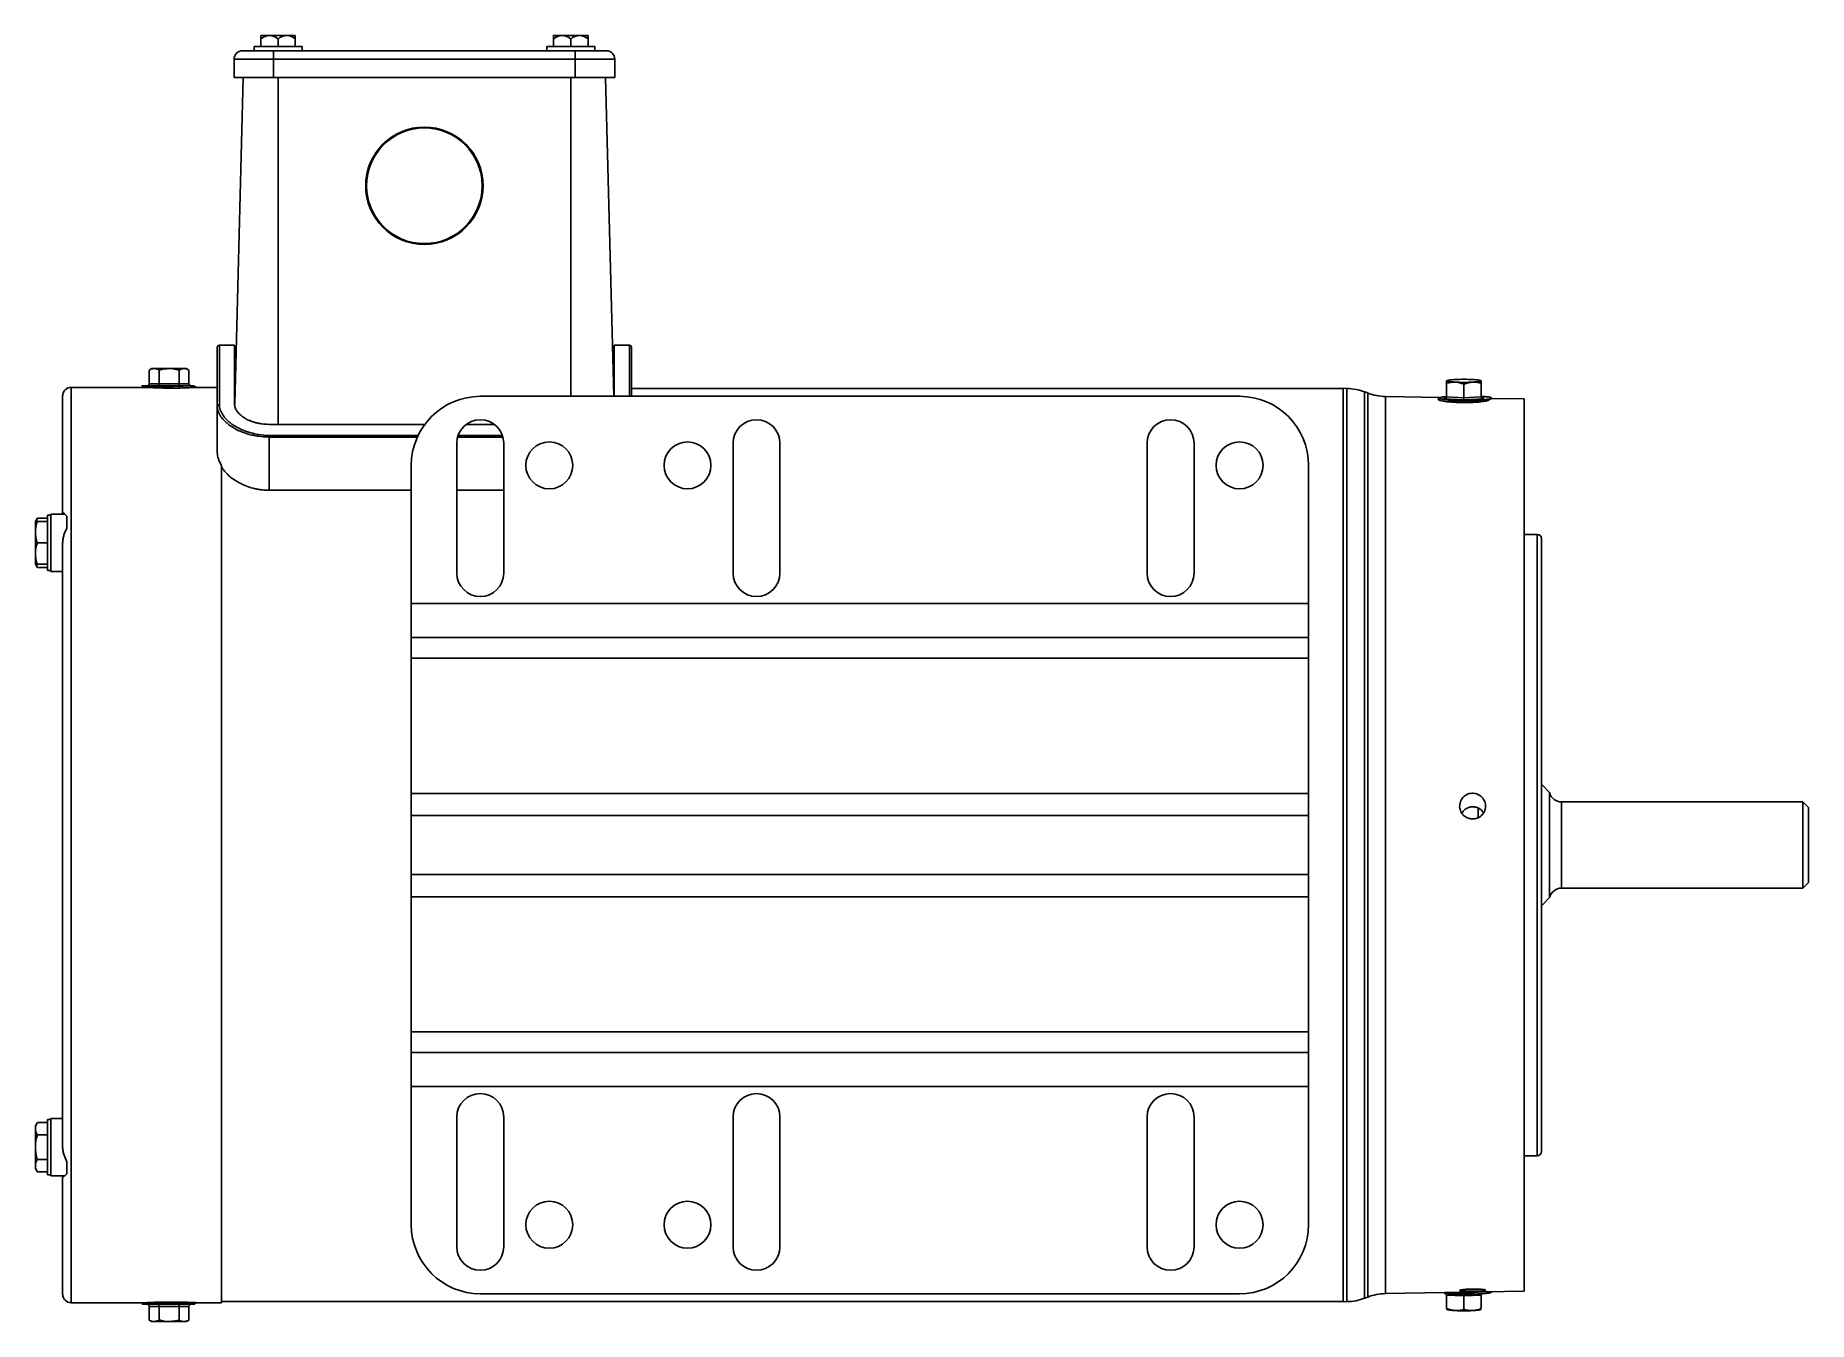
# Paper-space layout '_Bottom' of a CAD drawing. Header units: inches. Extents: x -5.4 to 7.4, y -3.5 to 5.9.
import ezdxf

# ---------------------------------------------------------------- set-up
doc = ezdxf.new("R2010")
doc.units = ezdxf.units.IN
doc.header["$MEASUREMENT"] = 0

psp = doc.layouts.new('_Bottom')

# ---------------------------------------------------------------- linework, layer by layer
at = {"color": 7, "linetype": 'Continuous', "lineweight": 25}
for p, q in [((-3.826, 5.784), (-3.826, 5.753)), ((-3.479, 5.784), (-3.826, 5.784)), ((-3.777, 5.863), (-3.777, 5.784)), ((-3.777, 5.863), (-3.528, 5.863)), ((-3.652, 5.837), (-3.652, 5.784)), ((-3.528, 5.863), (-3.528, 5.784)), ((-3.479, 5.753), (-3.479, 5.784)), ((-1.707, 5.784), (-1.707, 5.753)), ((-1.359, 5.784), (-1.707, 5.784)), ((-1.658, 5.863), (-1.658, 5.784)), ((-1.658, 5.863), (-1.407, 5.863)), ((-1.533, 5.837), (-1.533, 5.784)), ((-1.407, 5.863), (-1.407, 5.784)), ((-1.359, 5.753), (-1.359, 5.784)), ((-3.971, 5.56), (-3.971, 5.693)), ((-1.214, 5.693), (-3.971, 5.693)), ((-3.911, 5.753), (-1.274, 5.753)), ((-3.685, 5.56), (-3.685, 5.753)), ((-1.5, 5.56), (-1.5, 5.753)), ((-1.214, 5.56), (-1.214, 5.693)), ((-3.971, 5.56), (-1.214, 5.56)), ((-3.967, 3.192), (-3.905, 5.56)), ((-1.22, 3.25), (-1.28, 5.56)), ((-4.093, 2.843), (-4.093, 3.605)), ((-3.968, 3.62), (-4.078, 3.62)), ((-3.968, 3.62), (-3.968, 3.193)), ((-1.108, 3.62), (-1.218, 3.62)), ((-1.218, 3.62), (-1.218, 3.25)), ((-1.093, 3.605), (-1.093, 3.25)), ((-4.567, 3.451), (-4.587, 3.44)), ((-4.587, 3.44), (-4.587, 3.341)), ((-4.587, 3.341), (-4.298, 3.341)), ((-4.515, 3.44), (-4.515, 3.341)), ((-4.37, 3.44), (-4.37, 3.341)), ((-4.298, 3.44), (-4.318, 3.451)), ((-4.298, 3.44), (-4.298, 3.341)), ((4.815, 3.364), (4.812, 3.362)), ((4.812, 3.362), (4.815, 3.364)), ((4.812, 3.345), (4.812, 3.246)), ((5.063, 3.362), (5.06, 3.364)), ((5.06, 3.364), (5.062, 3.362)), ((5.062, 3.246), (5.062, 3.345)), ((-5.213, 2.397), (-5.213, 3.255)), ((-4.618, 3.315), (-5.152, 3.315)), ((-4.371, 3.323), (-4.369, 3.326)), ((-4.362, 3.31), (-4.371, 3.323)), ((-4.246, 3.316), (-4.265, 3.327)), ((-4.093, 3.315), (-4.247, 3.315)), ((-2.188, 3.25), (3.312, 3.25)), ((4.062, 3.306), (-1.093, 3.306)), ((4.09, 3.307), (4.062, 3.308)), ((4.062, 3.308), (4.062, -3.308)), ((4.241, 3.274), (4.218, 3.282)), ((4.768, 3.242), (4.369, 3.249)), ((4.767, 3.24), (4.754, 3.233)), ((4.807, 3.248), (4.794, 3.247)), ((4.797, 3.245), (4.797, 3.231)), ((4.797, 3.231), (4.937, 3.224)), ((4.812, 3.246), (4.937, 3.24)), ((4.937, 3.338), (4.937, 3.24)), ((4.937, 3.24), (5.062, 3.246)), ((4.937, 3.224), (5.078, 3.231)), ((5.078, 3.231), (5.078, 3.245)), ((5.373, 3.231), (5.138, 3.235)), ((5.373, 3.231), (5.373, -3.231)), ((-3.718, 2.967), (-3.718, 2.57)), ((-2.59, 3.047), (-3.718, 3.047)), ((-2.086, 3.047), (-2.289, 3.047)), ((-2.357, 1.97), (-2.357, 2.91)), ((-2.018, 2.91), (-2.018, 1.97)), ((-0.357, 1.97), (-0.357, 2.91)), ((-0.017, 2.91), (-0.017, 1.97)), ((2.643, 1.97), (2.643, 2.91)), ((2.982, 2.91), (2.982, 1.97)), ((-4.063, 2.749), (-4.063, -3.315)), ((-2.688, -2.75), (-2.688, 2.75)), ((3.812, -2.75), (3.812, 2.75)), ((-3.718, 2.57), (-2.688, 2.57)), ((-2.357, 2.57), (-2.018, 2.57)), ((-5.396, 2.367), (-5.41, 2.343)), ((-5.41, 2.343), (-5.41, 2.034)), ((-5.396, 2.367), (-5.404, 2.343)), ((-5.323, 2.367), (-5.396, 2.367)), ((-5.323, 2.343), (-5.396, 2.343)), ((-5.298, 2.388), (-5.323, 2.388)), ((-5.323, 2.388), (-5.323, 1.989)), ((-5.199, 2.397), (-5.298, 2.397)), ((-5.298, 1.98), (-5.298, 2.397)), ((-5.183, 2.381), (-5.183, 2.295)), ((-5.323, 2.188), (-5.396, 2.188)), ((-5.213, -2.19), (-5.213, 2.19)), ((5.468, 2.25), (5.373, 2.25)), ((5.498, 2.22), (5.498, -2.22)), ((-5.41, 2.034), (-5.396, 2.01)), ((-5.323, 2.034), (-5.396, 2.034)), ((-5.323, 2.01), (-5.396, 2.01)), ((-5.323, 1.989), (-5.298, 1.989)), ((-5.298, 1.98), (-5.213, 1.98)), ((-2.688, 1.75), (3.812, 1.75)), ((-2.688, 1.503), (3.812, 1.503)), ((-2.688, 1.353), (3.812, 1.353)), ((5.558, 0.38), (5.498, 0.44)), ((-2.688, 0.374), (3.812, 0.374)), ((5.041, 0.2), (5.041, 0.269)), ((5.558, -0.38), (5.558, 0.38)), ((7.393, 0.312), (5.645, 0.312)), ((7.433, 0.272), (7.393, 0.312)), ((7.393, -0.312), (7.393, 0.312)), ((7.433, -0.272), (7.433, 0.272)), ((-2.688, 0.214), (3.812, 0.214)), ((-2.688, -0.214), (3.812, -0.214)), ((-2.688, -0.374), (3.812, -0.374)), ((5.498, -0.44), (5.558, -0.38)), ((5.645, -0.312), (7.393, -0.312)), ((7.393, -0.312), (7.433, -0.272)), ((-2.688, -1.353), (3.812, -1.353)), ((-2.688, -1.503), (3.812, -1.503)), ((-2.688, -1.75), (3.812, -1.75)), ((-5.396, -2.01), (-5.41, -2.034)), ((-5.41, -2.343), (-5.41, -2.034)), ((-5.323, -2.01), (-5.396, -2.01)), ((-5.298, -1.989), (-5.323, -1.989)), ((-5.323, -1.989), (-5.323, -2.388)), ((-5.213, -1.98), (-5.298, -1.98)), ((-5.298, -2.397), (-5.298, -1.98)), ((-2.357, -2.91), (-2.357, -1.97)), ((-2.018, -1.97), (-2.018, -2.91)), ((-0.357, -2.91), (-0.357, -1.97)), ((-0.017, -1.97), (-0.017, -2.91)), ((2.643, -2.91), (2.643, -1.97)), ((2.982, -1.97), (2.982, -2.91)), ((-5.323, -2.099), (-5.396, -2.099)), ((-5.323, -2.278), (-5.396, -2.278)), ((-5.183, -2.295), (-5.183, -2.381)), ((5.373, -2.25), (5.468, -2.25)), ((-5.41, -2.343), (-5.396, -2.367)), ((-5.323, -2.367), (-5.396, -2.367)), ((-5.323, -2.388), (-5.298, -2.388)), ((-5.298, -2.397), (-5.199, -2.397)), ((-5.213, -3.255), (-5.213, -2.397)), ((-5.152, -3.315), (-4.618, -3.315)), ((-4.265, -3.327), (-4.246, -3.316)), ((-4.247, -3.315), (-4.063, -3.315)), ((-4.063, -3.306), (4.062, -3.306)), ((-2.188, -3.25), (3.312, -3.25)), ((4.062, -3.308), (4.09, -3.307)), ((4.218, -3.282), (4.241, -3.274)), ((4.369, -3.249), (5.373, -3.231)), ((4.798, -3.244), (4.794, -3.247)), ((4.937, -3.265), (4.812, -3.259)), ((4.812, -3.357), (4.812, -3.259)), ((4.937, -3.364), (4.937, -3.265)), ((5.062, -3.259), (4.937, -3.265)), ((5.062, -3.357), (5.062, -3.259)), ((-4.298, -3.341), (-4.587, -3.341)), ((-4.587, -3.44), (-4.587, -3.341)), ((-4.587, -3.44), (-4.567, -3.451)), ((-4.515, -3.341), (-4.515, -3.44)), ((-4.37, -3.44), (-4.37, -3.341)), ((-4.318, -3.451), (-4.298, -3.44)), ((-4.298, -3.44), (-4.298, -3.341)), ((4.812, -3.362), (4.815, -3.364)), ((5.06, -3.364), (5.063, -3.362))]:
    psp.add_line(p, q, dxfattribs=at)
at = {"color": 8, "linetype": 'Continuous', "lineweight": 25}
for p, q in [((-3.652, 3.047), (-3.652, 5.56)), ((-1.533, 3.25), (-1.533, 5.56)), ((-4.078, 3.62), (-4.078, 3.19)), ((-1.108, 3.25), (-1.108, 3.62)), ((-5.152, 3.315), (-5.152, -3.315)), ((4.09, -3.307), (4.09, 3.307)), ((4.218, 3.282), (4.218, -3.282)), ((4.241, -3.274), (4.241, 3.274)), ((4.369, 3.249), (4.369, -3.249)), ((-3.718, 2.967), (-2.638, 2.967)), ((-2.644, 2.955), (-3.718, 2.955)), ((-2.024, 2.955), (-2.351, 2.955)), ((-2.348, 2.967), (-2.027, 2.967)), ((5.468, 2.25), (5.468, -2.25)), ((5.645, 0.312), (5.645, -0.312))]:
    psp.add_line(p, q, dxfattribs=at)
at = {"color": 7, "linetype": 'Continuous', "lineweight": 25}
for centre, radius in [((-2.593, 4.775), 0.425), ((-2.593, 4.775), 0.421), ((-2.593, 4.775), 0.419), ((-1.688, 2.75), 0.17), ((-0.687, 2.75), 0.17), ((3.312, 2.75), 0.17), ((-1.688, -2.75), 0.17), ((-0.687, -2.75), 0.17), ((3.312, -2.75), 0.17)]:
    psp.add_circle(centre, radius, dxfattribs=at)
for centre, radius, start, end in [((-3.714, 5.775), 0.0883, 90.6854, 136.0185), ((-3.716, 5.775), 0.0883, 43.9815, 89.3146), ((-3.589, 5.775), 0.0883, 90.6854, 136.0185), ((-3.591, 5.775), 0.0883, 43.9815, 89.3146), ((-1.594, 5.775), 0.0883, 90.6854, 136.0185), ((-1.596, 5.775), 0.0883, 43.9815, 89.3146), ((-1.469, 5.775), 0.0883, 90.6854, 136.0185), ((-1.471, 5.775), 0.0883, 43.9815, 89.3146), ((-3.911, 5.693), 0.06, 90, 180), ((-1.274, 5.693), 0.06, 0, 90), ((-4.078, 3.605), 0.015, 90, 180), ((-1.108, 3.605), 0.015, 0, 90), ((-3.952, 3.445), 0.015, 180, 236.8623), ((-1.233, 3.445), 0.015, 303.1377, 360), ((-5.152, 3.255), 0.06, 90, 180), ((-2.188, 2.75), 0.5, 90, 180), ((3.312, 2.75), 0.5, 0, 90), ((4.084, 2.932), 0.375, 69, 89), ((4.375, 3.624), 0.375, 249, 269), ((-4.078, 3.175), 0.0142, 86.6118, 176.1539), ((-2.188, 2.91), 0.17, 0, 180), ((-0.187, 2.91), 0.17, 0, 180), ((2.812, 2.91), 0.17, 0, 180), ((5.468, 2.22), 0.03, 360, 90), ((-2.188, 1.97), 0.17, 180, 0), ((-0.187, 1.97), 0.17, 180, 0), ((2.812, 1.97), 0.17, 180, 0), ((5.645, 0.402), 0.09, 194.3953, 270), ((5.645, -0.402), 0.09, 90, 165.6047), ((-2.188, -1.97), 0.17, 0, 180), ((-0.187, -1.97), 0.17, 0, 180), ((2.812, -1.97), 0.17, 0, 180), ((5.468, -2.22), 0.03, 270, 0), ((-2.188, -2.75), 0.5, 180, 270), ((3.312, -2.75), 0.5, 270, 0), ((-2.188, -2.91), 0.17, 180, 0), ((-0.187, -2.91), 0.17, 180, 0), ((2.812, -2.91), 0.17, 180, 0), ((-5.152, -3.255), 0.06, 180, 270), ((4.084, -2.932), 0.375, 271, 291), ((4.375, -3.624), 0.375, 91, 111)]:
    psp.add_arc(centre, radius, start, end, dxfattribs=at)
for points, knots in [([(-4.587, 3.341), (-4.587, 3.34), (-4.587, 3.339), (-4.588, 3.337), (-4.588, 3.335), (-4.59, 3.333), (-4.592, 3.331), (-4.594, 3.329), (-4.597, 3.327), (-4.6, 3.326), (-4.603, 3.326), (-4.604, 3.326)], [0, 0, 0, 0, 0.084476, 0.171269, 0.260932, 0.353968, 0.450828, 0.574732, 0.714344, 0.833102, 1, 1, 1, 1]), ([(-4.551, 3.451), (-4.552, 3.451), (-4.555, 3.451), (-4.56, 3.45), (-4.564, 3.449), (-4.57, 3.448), (-4.578, 3.445), (-4.584, 3.442), (-4.587, 3.44)], [0, 0, 0, 0, 0.119164, 0.239723, 0.361866, 0.485774, 0.734265, 1, 1, 1, 1]), ([(-4.515, 3.44), (-4.516, 3.441), (-4.519, 3.442), (-4.524, 3.445), (-4.529, 3.447), (-4.535, 3.449), (-4.542, 3.451), (-4.548, 3.451), (-4.551, 3.451)], [0, 0, 0, 0, 0.135068, 0.265787, 0.392274, 0.514662, 0.760355, 1, 1, 1, 1]), ([(-4.551, 3.451), (-4.54, 3.451), (-4.524, 3.451), (-4.486, 3.451), (-4.464, 3.451), (-4.442, 3.451)], [0, 0, 0, 0, 0.5, 0.5, 1, 1, 1, 1]), ([(-4.515, 3.341), (-4.515, 3.34), (-4.515, 3.339), (-4.515, 3.337), (-4.515, 3.335), (-4.516, 3.333), (-4.517, 3.331), (-4.518, 3.329), (-4.52, 3.327), (-4.521, 3.326), (-4.523, 3.326), (-4.523, 3.326)], [0, 0, 0, 0, 0.084476, 0.171269, 0.260932, 0.353968, 0.450828, 0.574732, 0.714344, 0.833102, 1, 1, 1, 1]), ([(-4.442, 3.451), (-4.445, 3.451), (-4.451, 3.451), (-4.46, 3.45), (-4.469, 3.449), (-4.481, 3.448), (-4.496, 3.445), (-4.508, 3.442), (-4.515, 3.44)], [0, 0, 0, 0, 0.119134, 0.239661, 0.361771, 0.485644, 0.734213, 1, 1, 1, 1]), ([(-4.37, 3.44), (-4.374, 3.441), (-4.38, 3.442), (-4.389, 3.445), (-4.398, 3.447), (-4.41, 3.449), (-4.425, 3.451), (-4.437, 3.451), (-4.442, 3.451)], [0, 0, 0, 0, 0.135032, 0.265717, 0.392175, 0.514535, 0.760293, 1, 1, 1, 1]), ([(-4.442, 3.451), (-4.421, 3.451), (-4.399, 3.451), (-4.361, 3.451), (-4.345, 3.451), (-4.334, 3.451)], [0, 0, 0, 0, 0.5, 0.5, 1, 1, 1, 1]), ([(-4.334, 3.451), (-4.336, 3.451), (-4.339, 3.451), (-4.343, 3.45), (-4.347, 3.449), (-4.353, 3.448), (-4.361, 3.445), (-4.367, 3.442), (-4.37, 3.44)], [0, 0, 0, 0, 0.11917, 0.239736, 0.361885, 0.4858, 0.734292, 1, 1, 1, 1]), ([(-4.37, 3.341), (-4.37, 3.34), (-4.37, 3.339), (-4.37, 3.337), (-4.37, 3.335), (-4.369, 3.333), (-4.368, 3.331), (-4.367, 3.329), (-4.365, 3.327), (-4.364, 3.326), (-4.362, 3.326), (-4.362, 3.326)], [0, 0, 0, 0, 0.0844767, 0.1712737, 0.260945, 0.3539937, 0.4508699, 0.574655, 0.7143281, 0.8330716, 1, 1, 1, 1]), ([(-4.298, 3.44), (-4.3, 3.441), (-4.303, 3.442), (-4.308, 3.445), (-4.312, 3.447), (-4.318, 3.449), (-4.325, 3.451), (-4.331, 3.451), (-4.334, 3.451)], [0, 0, 0, 0, 0.1349157, 0.2654853, 0.3918269, 0.5140709, 0.7600707, 1, 1, 1, 1]), ([(-4.298, 3.341), (-4.298, 3.34), (-4.298, 3.339), (-4.297, 3.337), (-4.297, 3.335), (-4.295, 3.333), (-4.293, 3.331), (-4.291, 3.329), (-4.288, 3.327), (-4.285, 3.326), (-4.282, 3.326), (-4.281, 3.326)], [0, 0, 0, 0, 0.084477, 0.171274, 0.260945, 0.353994, 0.45087, 0.574655, 0.714328, 0.833072, 1, 1, 1, 1]), ([(4.812, 3.362), (4.812, 3.36), (4.818, 3.358), (4.84, 3.355), (4.856, 3.354), (4.875, 3.353)], [0, 0, 0, 0, 0.5, 0.5, 1, 1, 1, 1]), ([(4.812, 3.345), (4.812, 3.346), (4.812, 3.348), (4.812, 3.351), (4.812, 3.354), (4.812, 3.357), (4.812, 3.36), (4.812, 3.362), (4.812, 3.362)], [0, 0, 0, 0, 0.134916, 0.265485, 0.391827, 0.514071, 0.760071, 1, 1, 1, 1]), ([(4.875, 3.353), (4.872, 3.353), (4.867, 3.353), (4.86, 3.353), (4.852, 3.352), (4.842, 3.351), (4.828, 3.349), (4.818, 3.346), (4.812, 3.345)], [0, 0, 0, 0, 0.119164, 0.239723, 0.361866, 0.485774, 0.734265, 1, 1, 1, 1]), ([(4.875, 3.372), (4.861, 3.371), (4.848, 3.37), (4.828, 3.368), (4.821, 3.366), (4.817, 3.365)], [0, 0, 0, 0, 0.5, 0.5, 1, 1, 1, 1]), ([(5, 3.372), (4.981, 3.373), (4.959, 3.373), (4.916, 3.373), (4.894, 3.373), (4.875, 3.372)], [0, 0, 0, 0, 0.5, 0.5, 1, 1, 1, 1]), ([(4.937, 3.338), (4.935, 3.339), (4.929, 3.341), (4.921, 3.344), (4.913, 3.346), (4.903, 3.349), (4.89, 3.352), (4.88, 3.352), (4.875, 3.353)], [0, 0, 0, 0, 0.1350681, 0.2657866, 0.3922742, 0.5146617, 0.7603551, 1, 1, 1, 1]), ([(4.875, 3.353), (4.894, 3.352), (4.916, 3.351), (4.959, 3.351), (4.981, 3.352), (5, 3.353)], [0, 0, 0, 0, 0.5, 0.5, 1, 1, 1, 1]), ([(5, 3.353), (4.997, 3.353), (4.992, 3.352), (4.985, 3.351), (4.977, 3.35), (4.967, 3.348), (4.953, 3.344), (4.943, 3.34), (4.937, 3.338)], [0, 0, 0, 0, 0.119134, 0.239661, 0.361771, 0.485644, 0.734213, 1, 1, 1, 1]), ([(5.058, 3.365), (5.054, 3.366), (5.047, 3.368), (5.027, 3.37), (5.014, 3.371), (5, 3.372)], [0, 0, 0, 0, 0.5, 0.5, 1, 1, 1, 1]), ([(5, 3.353), (5.019, 3.354), (5.035, 3.355), (5.057, 3.358), (5.062, 3.36), (5.062, 3.362)], [0, 0, 0, 0, 0.5, 0.5, 1, 1, 1, 1]), ([(5.062, 3.345), (5.06, 3.345), (5.054, 3.347), (5.046, 3.349), (5.038, 3.35), (5.028, 3.352), (5.015, 3.353), (5.005, 3.353), (5, 3.353)], [0, 0, 0, 0, 0.135032, 0.265717, 0.392175, 0.514535, 0.760293, 1, 1, 1, 1]), ([(5.062, 3.362), (5.062, 3.362), (5.062, 3.361), (5.062, 3.36), (5.062, 3.358), (5.062, 3.356), (5.062, 3.351), (5.062, 3.347), (5.062, 3.345)], [0, 0, 0, 0, 0.1191705, 0.2397359, 0.3618852, 0.4858002, 0.7342924, 1, 1, 1, 1]), ([(-4.636, 3.326), (-4.637, 3.326), (-4.639, 3.326), (-4.619, 3.326), (-4.579, 3.326), (-4.523, 3.326), (-4.461, 3.326), (-4.408, 3.326), (-4.379, 3.326), (-4.369, 3.326)], [0, 0, 0, 0, 0.077191, 0.250746, 0.421156, 0.588415, 0.752513, 0.913507, 1, 1, 1, 1]), ([(-4.637, 3.325), (-4.634, 3.323), (-4.629, 3.32), (-4.623, 3.317), (-4.62, 3.315)], [0, 0, 0, 0, 0.473706, 1, 1, 1, 1]), ([(-4.618, 3.315), (-4.618, 3.315), (-4.618, 3.315), (-4.605, 3.314), (-4.595, 3.314)], [0, 0, 0, 0, 0.299851, 1, 1, 1, 1]), ([(-4.595, 3.314), (-4.595, 3.314), (-4.586, 3.315), (-4.562, 3.316), (-4.517, 3.318), (-4.465, 3.32), (-4.414, 3.322), (-4.384, 3.323), (-4.371, 3.323)], [0.00000017, 0.00000017, 0.00000017, 0.00000017, 0.00155749, 0.01780749, 0.03405749, 0.05030749, 0.06655749, 0.07905733, 0.07905733, 0.07905733, 0.07905733]), ([(-4.595, 3.314), (-4.591, 3.314), (-4.586, 3.314), (-4.573, 3.313), (-4.566, 3.313), (-4.55, 3.312), (-4.541, 3.311), (-4.521, 3.311), (-4.511, 3.311), (-4.489, 3.31), (-4.478, 3.31), (-4.455, 3.31), (-4.443, 3.309), (-4.419, 3.309), (-4.407, 3.31), (-4.384, 3.31), (-4.373, 3.31), (-4.362, 3.31)], [0, 0, 0, 0, 0.125, 0.125, 0.25, 0.25, 0.375, 0.375, 0.5, 0.5, 0.625, 0.625, 0.75, 0.75, 0.875, 0.875, 1, 1, 1, 1]), ([(-4.362, 3.31), (-4.343, 3.311), (-4.307, 3.312), (-4.268, 3.314), (-4.247, 3.315), (-4.247, 3.315), (-4.247, 3.315)], [0, 0, 0, 0, 0.279997, 0.559524, 0.861357, 1, 1, 1, 1]), ([(-4.312, 3.326), (-4.3, 3.326), (-4.277, 3.326), (-4.262, 3.326), (-4.265, 3.326), (-4.265, 3.326)], [0, 0, 0, 0, 0.432756, 0.865351, 1, 1, 1, 1]), ([(4.763, 3.234), (4.762, 3.234), (4.75, 3.232), (4.748, 3.228), (4.759, 3.221), (4.783, 3.216), (4.794, 3.214)], [0, 0, 0, 0, 0.061387, 0.382078, 0.720372, 1, 1, 1, 1]), ([(4.768, 3.239), (4.766, 3.238), (4.761, 3.235), (4.777, 3.23), (4.81, 3.226), (4.859, 3.223), (4.918, 3.221), (4.982, 3.221), (5.043, 3.223), (5.093, 3.226), (5.113, 3.229), (5.123, 3.23)], [0, 0, 0, 0, 0.0860921, 0.1957321, 0.3074676, 0.4211102, 0.5371004, 0.6558604, 0.7765908, 0.8991432, 1, 1, 1, 1]), ([(5.123, 3.23), (5.116, 3.229), (5.108, 3.227), (5.092, 3.225), (5.087, 3.224), (5.075, 3.222), (5.069, 3.222), (5.056, 3.22), (5.05, 3.22), (5.036, 3.218), (5.028, 3.218), (5.006, 3.216), (4.99, 3.215), (4.966, 3.214), (4.958, 3.214), (4.941, 3.213), (4.933, 3.213), (4.909, 3.212), (4.892, 3.212), (4.861, 3.212), (4.846, 3.212), (4.818, 3.213), (4.805, 3.213), (4.794, 3.214)], [0, 0, 0, 0, 0.125, 0.125, 0.1875, 0.1875, 0.25, 0.25, 0.3125, 0.3125, 0.375, 0.375, 0.5, 0.5, 0.5625, 0.5625, 0.625, 0.625, 0.75, 0.75, 0.875, 0.875, 1, 1, 1, 1]), ([(4.816, 3.211), (4.812, 3.211), (4.808, 3.212), (4.801, 3.213), (4.797, 3.213), (4.794, 3.214)], [0, 0, 0, 0, 0.5, 0.5, 1, 1, 1, 1]), ([(4.812, 3.259), (4.812, 3.258), (4.812, 3.257), (4.812, 3.255), (4.811, 3.253), (4.81, 3.251), (4.808, 3.249), (4.806, 3.247), (4.804, 3.246), (4.801, 3.245), (4.799, 3.245), (4.797, 3.245)], [0, 0, 0, 0, 0.0844767, 0.1712737, 0.260945, 0.3539937, 0.4508699, 0.574655, 0.7143281, 0.8330716, 1, 1, 1, 1]), ([(4.812, 3.246), (4.812, 3.246), (4.812, 3.244), (4.812, 3.242), (4.811, 3.24), (4.81, 3.238), (4.808, 3.236), (4.806, 3.234), (4.804, 3.232), (4.801, 3.231), (4.799, 3.231), (4.797, 3.231)], [0, 0, 0, 0, 0.084477, 0.171274, 0.260945, 0.353994, 0.45087, 0.574655, 0.714328, 0.833072, 1, 1, 1, 1]), ([(4.816, 3.211), (4.83, 3.21), (4.846, 3.21), (4.88, 3.21), (4.898, 3.21), (4.925, 3.211), (4.934, 3.211), (4.952, 3.211), (4.961, 3.212), (4.988, 3.213), (5.006, 3.214), (5.031, 3.216), (5.039, 3.216), (5.054, 3.218), (5.061, 3.219), (5.082, 3.221), (5.094, 3.223), (5.115, 3.226), (5.123, 3.228), (5.132, 3.231), (5.134, 3.232), (5.138, 3.234), (5.139, 3.236), (5.14, 3.237)], [0, 0, 0, 0, 0.125, 0.125, 0.25, 0.25, 0.3125, 0.3125, 0.375, 0.375, 0.5, 0.5, 0.5625, 0.5625, 0.625, 0.625, 0.75, 0.75, 0.875, 0.875, 0.9375, 0.9375, 1, 1, 1, 1]), ([(4.816, 3.211), (4.837, 3.209), (4.879, 3.205), (4.951, 3.204), (5.019, 3.206), (5.072, 3.211), (5.104, 3.216), (5.109, 3.219), (5.11, 3.22)], [0, 0, 0, 0, 0.183565, 0.371375, 0.559122, 0.740413, 0.911493, 1, 1, 1, 1]), ([(4.937, 3.24), (4.937, 3.239), (4.937, 3.238), (4.937, 3.236), (4.937, 3.233), (4.937, 3.231), (4.937, 3.229), (4.937, 3.227), (4.937, 3.225), (4.937, 3.224), (4.937, 3.224), (4.937, 3.224)], [0, 0, 0, 0, 0.084477, 0.171274, 0.260945, 0.353994, 0.45087, 0.574655, 0.714328, 0.833072, 1, 1, 1, 1]), ([(5.062, 3.259), (5.063, 3.258), (5.063, 3.257), (5.063, 3.255), (5.064, 3.253), (5.065, 3.251), (5.067, 3.249), (5.069, 3.247), (5.071, 3.246), (5.074, 3.245), (5.076, 3.245), (5.078, 3.245)], [0, 0, 0, 0, 0.084476, 0.171269, 0.260932, 0.353968, 0.450828, 0.574732, 0.714344, 0.833102, 1, 1, 1, 1]), ([(5.14, 3.237), (5.137, 3.239), (5.133, 3.243), (5.104, 3.247), (5.074, 3.249), (5.062, 3.25)], [0, 0, 0, 0, 0.374948, 0.7501, 1, 1, 1, 1]), ([(5.078, 3.231), (5.077, 3.231), (5.075, 3.231), (5.073, 3.231), (5.071, 3.232), (5.069, 3.234), (5.066, 3.236), (5.064, 3.239), (5.063, 3.243), (5.063, 3.245), (5.062, 3.246)], [0, 0, 0, 0, 0.11681, 0.212178, 0.286099, 0.425812, 0.549727, 0.708818, 0.858132, 1, 1, 1, 1]), ([(5.111, 3.219), (5.114, 3.221), (5.122, 3.225), (5.131, 3.23), (5.136, 3.233)], [0, 0, 0, 0, 0.380716, 1, 1, 1, 1]), ([(-3.718, 2.955), (-3.744, 2.955), (-3.77, 2.957), (-3.809, 2.962), (-3.822, 2.965), (-3.846, 2.97), (-3.858, 2.973), (-3.882, 2.98), (-3.893, 2.984), (-3.915, 2.992), (-3.926, 2.996), (-3.956, 3.01), (-3.974, 3.02), (-3.999, 3.037), (-4.007, 3.042), (-4.022, 3.054), (-4.028, 3.06), (-4.047, 3.077), (-4.058, 3.09), (-4.075, 3.115), (-4.082, 3.127), (-4.09, 3.152), (-4.093, 3.164), (-4.093, 3.176)], [0, 0, 0, 0, 0.125, 0.125, 0.1875, 0.1875, 0.25, 0.25, 0.3125, 0.3125, 0.375, 0.375, 0.5, 0.5, 0.5625, 0.5625, 0.625, 0.625, 0.75, 0.75, 0.875, 0.875, 1, 1, 1, 1]), ([(-4.078, 3.19), (-4.078, 3.177), (-4.075, 3.165), (-4.067, 3.14), (-4.061, 3.128), (-4.045, 3.103), (-4.035, 3.091), (-4.017, 3.073), (-4.01, 3.067), (-3.996, 3.056), (-3.989, 3.05), (-3.965, 3.033), (-3.947, 3.023), (-3.918, 3.009), (-3.908, 3.005), (-3.887, 2.996), (-3.876, 2.993), (-3.854, 2.986), (-3.842, 2.983), (-3.818, 2.977), (-3.806, 2.975), (-3.769, 2.969), (-3.743, 2.967), (-3.718, 2.967)], [0, 0, 0, 0, 0.125, 0.125, 0.25, 0.25, 0.375, 0.375, 0.4375, 0.4375, 0.5, 0.5, 0.625, 0.625, 0.6875, 0.6875, 0.75, 0.75, 0.8125, 0.8125, 0.875, 0.875, 1, 1, 1, 1]), ([(-3.718, 3.047), (-3.735, 3.047), (-3.753, 3.048), (-3.778, 3.051), (-3.787, 3.053), (-3.803, 3.056), (-3.811, 3.058), (-3.827, 3.063), (-3.835, 3.065), (-3.849, 3.07), (-3.856, 3.073), (-3.877, 3.082), (-3.889, 3.089), (-3.906, 3.1), (-3.911, 3.103), (-3.921, 3.111), (-3.925, 3.115), (-3.938, 3.127), (-3.945, 3.135), (-3.956, 3.151), (-3.96, 3.16), (-3.966, 3.177), (-3.968, 3.185), (-3.968, 3.193)], [0, 0, 0, 0, 0.125, 0.125, 0.1875, 0.1875, 0.25, 0.25, 0.3125, 0.3125, 0.375, 0.375, 0.5, 0.5, 0.5625, 0.5625, 0.625, 0.625, 0.75, 0.75, 0.875, 0.875, 1, 1, 1, 1]), ([(-4.063, 2.749), (-4.072, 2.765), (-4.08, 2.781), (-4.09, 2.812), (-4.093, 2.828), (-4.093, 2.843)], [0, 0, 0, 0, 0.5, 0.5, 1, 1, 1, 1]), ([(-3.718, 2.57), (-3.727, 2.57), (-3.737, 2.57), (-3.757, 2.571), (-3.767, 2.572), (-3.786, 2.575), (-3.796, 2.576), (-3.815, 2.58), (-3.824, 2.582), (-3.852, 2.589), (-3.869, 2.595), (-3.903, 2.608), (-3.919, 2.616), (-3.948, 2.632), (-3.962, 2.64), (-3.988, 2.658), (-4, 2.668), (-4.032, 2.697), (-4.049, 2.718), (-4.063, 2.739)], [0, 0, 0, 0, 0.0625, 0.0625, 0.125, 0.125, 0.1875, 0.1875, 0.25, 0.25, 0.375, 0.375, 0.5, 0.5, 0.625, 0.625, 0.75, 0.75, 1, 1, 1, 1]), ([(-5.396, 2.343), (-5.4, 2.33), (-5.404, 2.317), (-5.409, 2.292), (-5.41, 2.279), (-5.41, 2.266)], [0, 0, 0, 0, 0.5, 0.5, 1, 1, 1, 1]), ([(-5.41, 2.343), (-5.41, 2.343), (-5.409, 2.343), (-5.404, 2.343), (-5.4, 2.343), (-5.396, 2.343)], [0, 0, 0, 0, 0.5, 0.5, 1, 1, 1, 1]), ([(-5.183, 2.381), (-5.19, 2.39), (-5.197, 2.396), (-5.206, 2.403), (-5.208, 2.405), (-5.211, 2.408), (-5.213, 2.408), (-5.213, 2.408)], [0, 0, 0, 0, 0.5, 0.5, 0.75, 0.75, 1, 1, 1, 1]), ([(-5.41, 2.266), (-5.41, 2.253), (-5.409, 2.239), (-5.404, 2.214), (-5.4, 2.201), (-5.396, 2.188)], [0, 0, 0, 0, 0.5, 0.5, 1, 1, 1, 1]), ([(-5.213, 2.19), (-5.213, 2.199), (-5.211, 2.209), (-5.208, 2.227), (-5.206, 2.237), (-5.198, 2.263), (-5.19, 2.28), (-5.183, 2.295)], [0, 0, 0, 0, 0.25, 0.25, 0.5, 0.5, 1, 1, 1, 1]), ([(-5.41, 2.111), (-5.41, 2.098), (-5.409, 2.085), (-5.404, 2.06), (-5.4, 2.047), (-5.396, 2.034)], [0, 0, 0, 0, 0.5, 0.5, 1, 1, 1, 1]), ([(-5.405, 2.034), (-5.404, 2.029), (-5.403, 2.021), (-5.398, 2.013), (-5.396, 2.01)], [0, 0, 0, 0, 0.61803, 1, 1, 1, 1]), ([(4.945, 0.207), (4.94, 0.21), (4.935, 0.214), (4.927, 0.223), (4.923, 0.228), (4.917, 0.239), (4.914, 0.244), (4.91, 0.256), (4.908, 0.262), (4.906, 0.274), (4.906, 0.28), (4.907, 0.292), (4.907, 0.298), (4.912, 0.316), (4.917, 0.327), (4.928, 0.342), (4.932, 0.347), (4.941, 0.355), (4.946, 0.359), (4.956, 0.365), (4.962, 0.368), (4.973, 0.372), (4.979, 0.373), (4.991, 0.375), (4.997, 0.376), (5.01, 0.375), (5.016, 0.374), (5.028, 0.371), (5.033, 0.369), (5.045, 0.364), (5.05, 0.361), (5.06, 0.354), (5.064, 0.35), (5.073, 0.341), (5.077, 0.336), (5.086, 0.321), (5.091, 0.309), (5.094, 0.291), (5.094, 0.285), (5.093, 0.272), (5.093, 0.266), (5.09, 0.255), (5.088, 0.249), (5.083, 0.238), (5.08, 0.232), (5.072, 0.222), (5.068, 0.218), (5.059, 0.209), (5.054, 0.206), (5.044, 0.199), (5.038, 0.197), (5.027, 0.192), (5.021, 0.191), (5.009, 0.189), (5.003, 0.189), (4.99, 0.189), (4.984, 0.19), (4.966, 0.194), (4.955, 0.199), (4.945, 0.207)], [0, 0, 0, 0, 0.03125, 0.03125, 0.0625, 0.0625, 0.09375, 0.09375, 0.125, 0.125, 0.15625, 0.15625, 0.1875, 0.1875, 0.25, 0.25, 0.28125, 0.28125, 0.3125, 0.3125, 0.34375, 0.34375, 0.375, 0.375, 0.40625, 0.40625, 0.4375, 0.4375, 0.46875, 0.46875, 0.5, 0.5, 0.53125, 0.53125, 0.5625, 0.5625, 0.625, 0.625, 0.65625, 0.65625, 0.6875, 0.6875, 0.71875, 0.71875, 0.75, 0.75, 0.78125, 0.78125, 0.8125, 0.8125, 0.84375, 0.84375, 0.875, 0.875, 0.90625, 0.90625, 0.9375, 0.9375, 1, 1, 1, 1]), ([(5.04, 0.269), (5.031, 0.272), (5.013, 0.278), (4.985, 0.277), (4.958, 0.267), (4.936, 0.252), (4.927, 0.237), (4.923, 0.23)], [0, 0, 0, 0, 0.192811, 0.385542, 0.583794, 0.813027, 1, 1, 1, 1]), ([(5.079, 0.234), (5.073, 0.242), (5.062, 0.257), (5.047, 0.265), (5.04, 0.269)], [0, 0, 0, 0, 0.580946, 1, 1, 1, 1]), ([(-5.41, -2.055), (-5.41, -2.062), (-5.409, -2.07), (-5.404, -2.085), (-5.4, -2.092), (-5.396, -2.099)], [0, 0, 0, 0, 0.5, 0.5, 1, 1, 1, 1]), ([(-5.41, -2.188), (-5.41, -2.204), (-5.409, -2.219), (-5.404, -2.248), (-5.4, -2.263), (-5.396, -2.278)], [0, 0, 0, 0, 0.5, 0.5, 1, 1, 1, 1]), ([(-5.396, -2.278), (-5.4, -2.285), (-5.404, -2.292), (-5.409, -2.307), (-5.41, -2.315), (-5.41, -2.322)], [0, 0, 0, 0, 0.5, 0.5, 1, 1, 1, 1]), ([(-5.183, -2.295), (-5.19, -2.28), (-5.197, -2.263), (-5.206, -2.237), (-5.208, -2.227), (-5.211, -2.209), (-5.213, -2.199), (-5.213, -2.19)], [0, 0, 0, 0, 0.5, 0.5, 0.75, 0.75, 1, 1, 1, 1]), ([(-5.41, -2.322), (-5.41, -2.33), (-5.409, -2.337), (-5.404, -2.352), (-5.4, -2.359), (-5.396, -2.367)], [0, 0, 0, 0, 0.5, 0.5, 1, 1, 1, 1]), ([(-5.213, -2.408), (-5.213, -2.408), (-5.211, -2.408), (-5.208, -2.405), (-5.206, -2.403), (-5.198, -2.396), (-5.19, -2.39), (-5.183, -2.381)], [0, 0, 0, 0, 0.25, 0.25, 0.5, 0.5, 1, 1, 1, 1]), ([(-4.618, -3.314), (-4.622, -3.316), (-4.628, -3.32), (-4.634, -3.323), (-4.637, -3.325)], [0, 0, 0, 0, 0.572663, 1, 1, 1, 1]), ([(-4.612, -3.326), (-4.622, -3.326), (-4.638, -3.326), (-4.637, -3.326), (-4.636, -3.326)], [0, 0, 0, 0, 0.639378, 1, 1, 1, 1]), ([(-4.266, -3.314), (-4.279, -3.313), (-4.307, -3.312), (-4.367, -3.31), (-4.435, -3.31), (-4.503, -3.31), (-4.562, -3.312), (-4.602, -3.314), (-4.621, -3.315), (-4.618, -3.315), (-4.618, -3.315)], [0, 0, 0, 0, 0.133074, 0.270392, 0.412315, 0.555236, 0.695281, 0.828773, 0.953789, 1, 1, 1, 1]), ([(-4.266, -3.314), (-4.27, -3.314), (-4.274, -3.314), (-4.285, -3.315), (-4.29, -3.315), (-4.308, -3.316), (-4.322, -3.316), (-4.351, -3.317), (-4.367, -3.318), (-4.392, -3.318), (-4.4, -3.319), (-4.418, -3.319), (-4.426, -3.32), (-4.443, -3.32), (-4.452, -3.32), (-4.469, -3.321), (-4.478, -3.321), (-4.495, -3.322), (-4.503, -3.322), (-4.519, -3.322), (-4.527, -3.323), (-4.551, -3.323), (-4.565, -3.324), (-4.584, -3.325), (-4.59, -3.325), (-4.602, -3.325), (-4.607, -3.326), (-4.612, -3.326)], [0, 0, 0, 0, 0.0625, 0.0625, 0.125, 0.125, 0.25, 0.25, 0.375, 0.375, 0.4375, 0.4375, 0.5, 0.5, 0.5625, 0.5625, 0.625, 0.625, 0.6875, 0.6875, 0.75, 0.75, 0.875, 0.875, 0.9375, 0.9375, 1, 1, 1, 1]), ([(-4.587, -3.341), (-4.587, -3.34), (-4.587, -3.339), (-4.588, -3.337), (-4.588, -3.335), (-4.59, -3.333), (-4.592, -3.331), (-4.594, -3.329), (-4.597, -3.327), (-4.6, -3.326), (-4.603, -3.326), (-4.604, -3.326)], [0, 0, 0, 0, 0.084476, 0.171269, 0.260932, 0.353968, 0.450828, 0.574732, 0.714344, 0.833102, 1, 1, 1, 1]), ([(-4.562, -3.326), (-4.549, -3.326), (-4.535, -3.325), (-4.505, -3.324), (-4.489, -3.324), (-4.466, -3.323), (-4.458, -3.323), (-4.442, -3.322), (-4.434, -3.322), (-4.41, -3.321), (-4.394, -3.321), (-4.371, -3.32), (-4.363, -3.32), (-4.349, -3.319), (-4.342, -3.319), (-4.328, -3.319), (-4.322, -3.318), (-4.309, -3.318), (-4.303, -3.318), (-4.287, -3.317), (-4.277, -3.316), (-4.264, -3.316), (-4.261, -3.315), (-4.254, -3.315), (-4.252, -3.315), (-4.249, -3.314)], [0, 0, 0, 0, 0.125, 0.125, 0.25, 0.25, 0.3125, 0.3125, 0.375, 0.375, 0.5, 0.5, 0.5625, 0.5625, 0.625, 0.625, 0.6875, 0.6875, 0.75, 0.75, 0.875, 0.875, 0.9375, 0.9375, 1, 1, 1, 1]), ([(-4.265, -3.326), (-4.265, -3.326), (-4.266, -3.326), (-4.289, -3.326), (-4.33, -3.326), (-4.386, -3.326), (-4.449, -3.326), (-4.511, -3.326), (-4.546, -3.326), (-4.562, -3.326)], [0, 0, 0, 0, 0.100772, 0.248333, 0.398942, 0.553148, 0.709911, 0.869041, 1, 1, 1, 1]), ([(-4.523, -3.326), (-4.523, -3.326), (-4.522, -3.326), (-4.521, -3.327), (-4.52, -3.327), (-4.518, -3.329), (-4.517, -3.331), (-4.516, -3.334), (-4.515, -3.337), (-4.515, -3.34), (-4.515, -3.341)], [0, 0, 0, 0, 0.11681, 0.212178, 0.286099, 0.425812, 0.549727, 0.708818, 0.858132, 1, 1, 1, 1]), ([(-4.37, -3.341), (-4.37, -3.34), (-4.37, -3.339), (-4.37, -3.337), (-4.37, -3.335), (-4.369, -3.333), (-4.368, -3.331), (-4.367, -3.329), (-4.365, -3.327), (-4.364, -3.326), (-4.362, -3.326), (-4.362, -3.326)], [0, 0, 0, 0, 0.084477, 0.171274, 0.260945, 0.353994, 0.45087, 0.574655, 0.714328, 0.833072, 1, 1, 1, 1]), ([(-4.298, -3.341), (-4.298, -3.34), (-4.298, -3.339), (-4.297, -3.337), (-4.297, -3.335), (-4.295, -3.333), (-4.293, -3.331), (-4.291, -3.329), (-4.288, -3.327), (-4.285, -3.326), (-4.282, -3.326), (-4.281, -3.326)], [0, 0, 0, 0, 0.084477, 0.171274, 0.260945, 0.353994, 0.45087, 0.574655, 0.714328, 0.833072, 1, 1, 1, 1]), ([(-4.266, -3.314), (-4.262, -3.314), (-4.259, -3.314), (-4.254, -3.314), (-4.251, -3.314), (-4.249, -3.314)], [0, 0, 0, 0, 0.5, 0.5, 1, 1, 1, 1]), ([(-4.247, -3.315), (-4.246, -3.315), (-4.244, -3.315), (-4.248, -3.315), (-4.249, -3.314)], [0, 0, 0, 0, 0.675112, 1, 1, 1, 1]), ([(5.14, -3.237), (5.14, -3.238), (5.137, -3.24), (5.128, -3.243), (5.124, -3.244), (5.115, -3.245), (5.11, -3.246), (5.098, -3.247), (5.092, -3.248), (5.078, -3.249), (5.07, -3.25), (5.054, -3.251), (5.045, -3.251), (5.027, -3.252), (5.018, -3.253), (4.999, -3.253), (4.989, -3.253), (4.969, -3.254), (4.959, -3.254), (4.938, -3.254), (4.928, -3.254), (4.908, -3.253), (4.898, -3.253), (4.879, -3.253), (4.869, -3.252), (4.851, -3.251), (4.843, -3.251), (4.819, -3.249), (4.805, -3.248), (4.794, -3.247)], [0, 0, 0, 0, 0.125, 0.125, 0.1875, 0.1875, 0.25, 0.25, 0.3125, 0.3125, 0.375, 0.375, 0.4375, 0.4375, 0.5, 0.5, 0.5625, 0.5625, 0.625, 0.625, 0.6875, 0.6875, 0.75, 0.75, 0.8125, 0.8125, 0.875, 0.875, 1, 1, 1, 1]), ([(5.042, -3.237), (5.04, -3.237), (5.024, -3.239), (4.984, -3.242), (4.926, -3.245), (4.869, -3.246), (4.825, -3.245), (4.805, -3.244), (4.798, -3.244)], [0, 0, 0, 0, 0.0315794, 0.2403921, 0.4492482, 0.6581407, 0.8670692, 1, 1, 1, 1]), ([(4.807, -3.248), (4.808, -3.248), (4.809, -3.249), (4.81, -3.251), (4.812, -3.254), (4.812, -3.256), (4.812, -3.258), (4.812, -3.259)], [0, 0, 0, 0, 0.144457, 0.37308, 0.590675, 0.798987, 1, 1, 1, 1]), ([(4.928, -3.221), (4.932, -3.22), (4.936, -3.22), (4.946, -3.219), (4.951, -3.218), (4.962, -3.217), (4.968, -3.217), (4.979, -3.216), (4.985, -3.216), (4.998, -3.216), (5.004, -3.216), (5.016, -3.216), (5.022, -3.216), (5.039, -3.216), (5.051, -3.217), (5.065, -3.218), (5.069, -3.218), (5.077, -3.219), (5.08, -3.219), (5.086, -3.22), (5.088, -3.221), (5.092, -3.222), (5.093, -3.222), (5.094, -3.224), (5.094, -3.224), (5.093, -3.225), (5.091, -3.226), (5.088, -3.227), (5.085, -3.227), (5.079, -3.228), (5.076, -3.228), (5.068, -3.229), (5.064, -3.23), (5.054, -3.23), (5.049, -3.231), (5.033, -3.231), (5.021, -3.232), (5.003, -3.232), (4.996, -3.232), (4.984, -3.232), (4.978, -3.232), (4.966, -3.232), (4.961, -3.232), (4.95, -3.232), (4.945, -3.232), (4.935, -3.232), (4.931, -3.232), (4.923, -3.231), (4.92, -3.231), (4.914, -3.23), (4.912, -3.23), (4.908, -3.229), (4.907, -3.228), (4.906, -3.227), (4.906, -3.227), (4.907, -3.226), (4.909, -3.225), (4.914, -3.223), (4.92, -3.222), (4.928, -3.221)], [0, 0, 0, 0, 0.03125, 0.03125, 0.0625, 0.0625, 0.09375, 0.09375, 0.125, 0.125, 0.15625, 0.15625, 0.1875, 0.1875, 0.25, 0.25, 0.28125, 0.28125, 0.3125, 0.3125, 0.34375, 0.34375, 0.375, 0.375, 0.40625, 0.40625, 0.4375, 0.4375, 0.46875, 0.46875, 0.5, 0.5, 0.53125, 0.53125, 0.5625, 0.5625, 0.625, 0.625, 0.65625, 0.65625, 0.6875, 0.6875, 0.71875, 0.71875, 0.75, 0.75, 0.78125, 0.78125, 0.8125, 0.8125, 0.84375, 0.84375, 0.875, 0.875, 0.90625, 0.90625, 0.9375, 0.9375, 1, 1, 1, 1]), ([(4.937, -3.265), (4.937, -3.264), (4.937, -3.263), (4.937, -3.261), (4.937, -3.259), (4.937, -3.257), (4.937, -3.255), (4.937, -3.254), (4.937, -3.252), (4.937, -3.252), (4.937, -3.252), (4.937, -3.252)], [0, 0, 0, 0, 0.0844762, 0.1712687, 0.2609318, 0.3539682, 0.4508285, 0.5747318, 0.7143439, 0.8331023, 1, 1, 1, 1]), ([(-4.587, -3.44), (-4.585, -3.441), (-4.582, -3.442), (-4.577, -3.445), (-4.573, -3.447), (-4.567, -3.449), (-4.56, -3.451), (-4.554, -3.451), (-4.551, -3.451)], [0, 0, 0, 0, 0.1349157, 0.2654853, 0.3918269, 0.5140709, 0.7600707, 1, 1, 1, 1]), ([(-4.551, -3.451), (-4.549, -3.451), (-4.546, -3.451), (-4.542, -3.45), (-4.538, -3.449), (-4.532, -3.448), (-4.524, -3.445), (-4.518, -3.442), (-4.515, -3.44)], [0, 0, 0, 0, 0.11917, 0.239736, 0.361885, 0.4858, 0.734292, 1, 1, 1, 1]), ([(-4.442, -3.451), (-4.464, -3.451), (-4.486, -3.451), (-4.524, -3.451), (-4.54, -3.451), (-4.551, -3.451)], [0, 0, 0, 0, 0.5, 0.5, 1, 1, 1, 1]), ([(-4.515, -3.44), (-4.511, -3.441), (-4.505, -3.442), (-4.496, -3.445), (-4.487, -3.447), (-4.475, -3.449), (-4.46, -3.451), (-4.448, -3.451), (-4.442, -3.451)], [0, 0, 0, 0, 0.135032, 0.265717, 0.392175, 0.514535, 0.760293, 1, 1, 1, 1]), ([(-4.442, -3.451), (-4.44, -3.451), (-4.434, -3.451), (-4.425, -3.45), (-4.416, -3.449), (-4.404, -3.448), (-4.389, -3.445), (-4.377, -3.442), (-4.37, -3.44)], [0, 0, 0, 0, 0.119134, 0.2396613, 0.3617706, 0.4856436, 0.7342133, 1, 1, 1, 1]), ([(-4.334, -3.451), (-4.345, -3.451), (-4.361, -3.451), (-4.399, -3.451), (-4.421, -3.451), (-4.442, -3.451)], [0, 0, 0, 0, 0.5, 0.5, 1, 1, 1, 1]), ([(-4.37, -3.44), (-4.369, -3.441), (-4.366, -3.442), (-4.361, -3.445), (-4.356, -3.447), (-4.35, -3.449), (-4.343, -3.451), (-4.337, -3.451), (-4.334, -3.451)], [0, 0, 0, 0, 0.135068, 0.265787, 0.392274, 0.514662, 0.760355, 1, 1, 1, 1]), ([(-4.334, -3.451), (-4.333, -3.451), (-4.33, -3.451), (-4.325, -3.45), (-4.321, -3.449), (-4.315, -3.448), (-4.307, -3.445), (-4.301, -3.442), (-4.298, -3.44)], [0, 0, 0, 0, 0.119164, 0.239723, 0.361866, 0.485774, 0.734265, 1, 1, 1, 1]), ([(4.812, -3.357), (4.815, -3.358), (4.821, -3.36), (4.829, -3.363), (4.837, -3.365), (4.847, -3.368), (4.86, -3.37), (4.87, -3.371), (4.875, -3.372)], [0, 0, 0, 0, 0.135032, 0.265717, 0.392175, 0.514535, 0.760293, 1, 1, 1, 1]), ([(4.815, -3.364), (4.815, -3.364), (4.817, -3.366), (4.828, -3.368), (4.848, -3.37), (4.866, -3.371), (4.875, -3.372)], [0, 0, 0, 0, 0.122608, 0.415072, 0.707536, 1, 1, 1, 1]), ([(4.875, -3.372), (4.878, -3.372), (4.883, -3.372), (4.89, -3.372), (4.898, -3.371), (4.908, -3.37), (4.922, -3.368), (4.932, -3.365), (4.937, -3.364)], [0, 0, 0, 0, 0.119134, 0.239661, 0.361771, 0.485644, 0.734213, 1, 1, 1, 1]), ([(5, -3.372), (4.981, -3.373), (4.959, -3.373), (4.916, -3.373), (4.894, -3.373), (4.875, -3.372)], [0, 0, 0, 0, 0.5, 0.5, 1, 1, 1, 1]), ([(4.937, -3.364), (4.94, -3.364), (4.946, -3.366), (4.954, -3.368), (4.962, -3.369), (4.972, -3.371), (4.985, -3.372), (4.995, -3.372), (5, -3.372)], [0, 0, 0, 0, 0.135068, 0.265787, 0.392274, 0.514662, 0.760355, 1, 1, 1, 1]), ([(5, -3.372), (5.003, -3.371), (5.008, -3.371), (5.015, -3.37), (5.023, -3.369), (5.033, -3.367), (5.047, -3.363), (5.057, -3.359), (5.062, -3.357)], [0, 0, 0, 0, 0.119164, 0.239723, 0.361866, 0.485774, 0.734265, 1, 1, 1, 1]), ([(5, -3.372), (5.009, -3.371), (5.027, -3.37), (5.047, -3.368), (5.058, -3.366), (5.06, -3.364), (5.06, -3.364)], [0, 0, 0, 0, 0.292464, 0.584928, 0.877392, 1, 1, 1, 1])]:
    psp.add_open_spline(points, degree=3, knots=knots, dxfattribs=at)
for points in [[(-4.568, 3.451), (-4.568, 3.451), (-4.562, 3.451), (-4.551, 3.451)], [(-4.334, 3.451), (-4.323, 3.451), (-4.318, 3.451), (-4.318, 3.451)], [(-4.371, 3.323), (-4.349, 3.324), (-4.329, 3.325), (-4.312, 3.326)], [(-4.369, 3.326), (-4.347, 3.326), (-4.327, 3.326), (-4.312, 3.326)], [(4.794, 3.247), (4.781, 3.245), (4.772, 3.243), (4.769, 3.24)], [(5.123, 3.23), (5.132, 3.232), (5.138, 3.235), (5.14, 3.237)], [(-5.396, 2.188), (-5.405, 2.163), (-5.41, 2.138), (-5.41, 2.111)], [(-5.396, 2.034), (-5.405, 2.034), (-5.41, 2.034), (-5.41, 2.034)], [(-5.396, -2.01), (-5.405, -2.025), (-5.41, -2.04), (-5.41, -2.055)], [(-5.396, -2.099), (-5.405, -2.129), (-5.41, -2.158), (-5.41, -2.188)], [(-4.562, -3.326), (-4.581, -3.326), (-4.599, -3.326), (-4.612, -3.326)], [(-4.551, -3.451), (-4.562, -3.451), (-4.568, -3.451), (-4.568, -3.451)], [(-4.318, -3.451), (-4.318, -3.451), (-4.323, -3.451), (-4.334, -3.451)]]:
    psp.add_open_spline(points, degree=3, dxfattribs=at)

doc.saveas('drawing.dxf')
